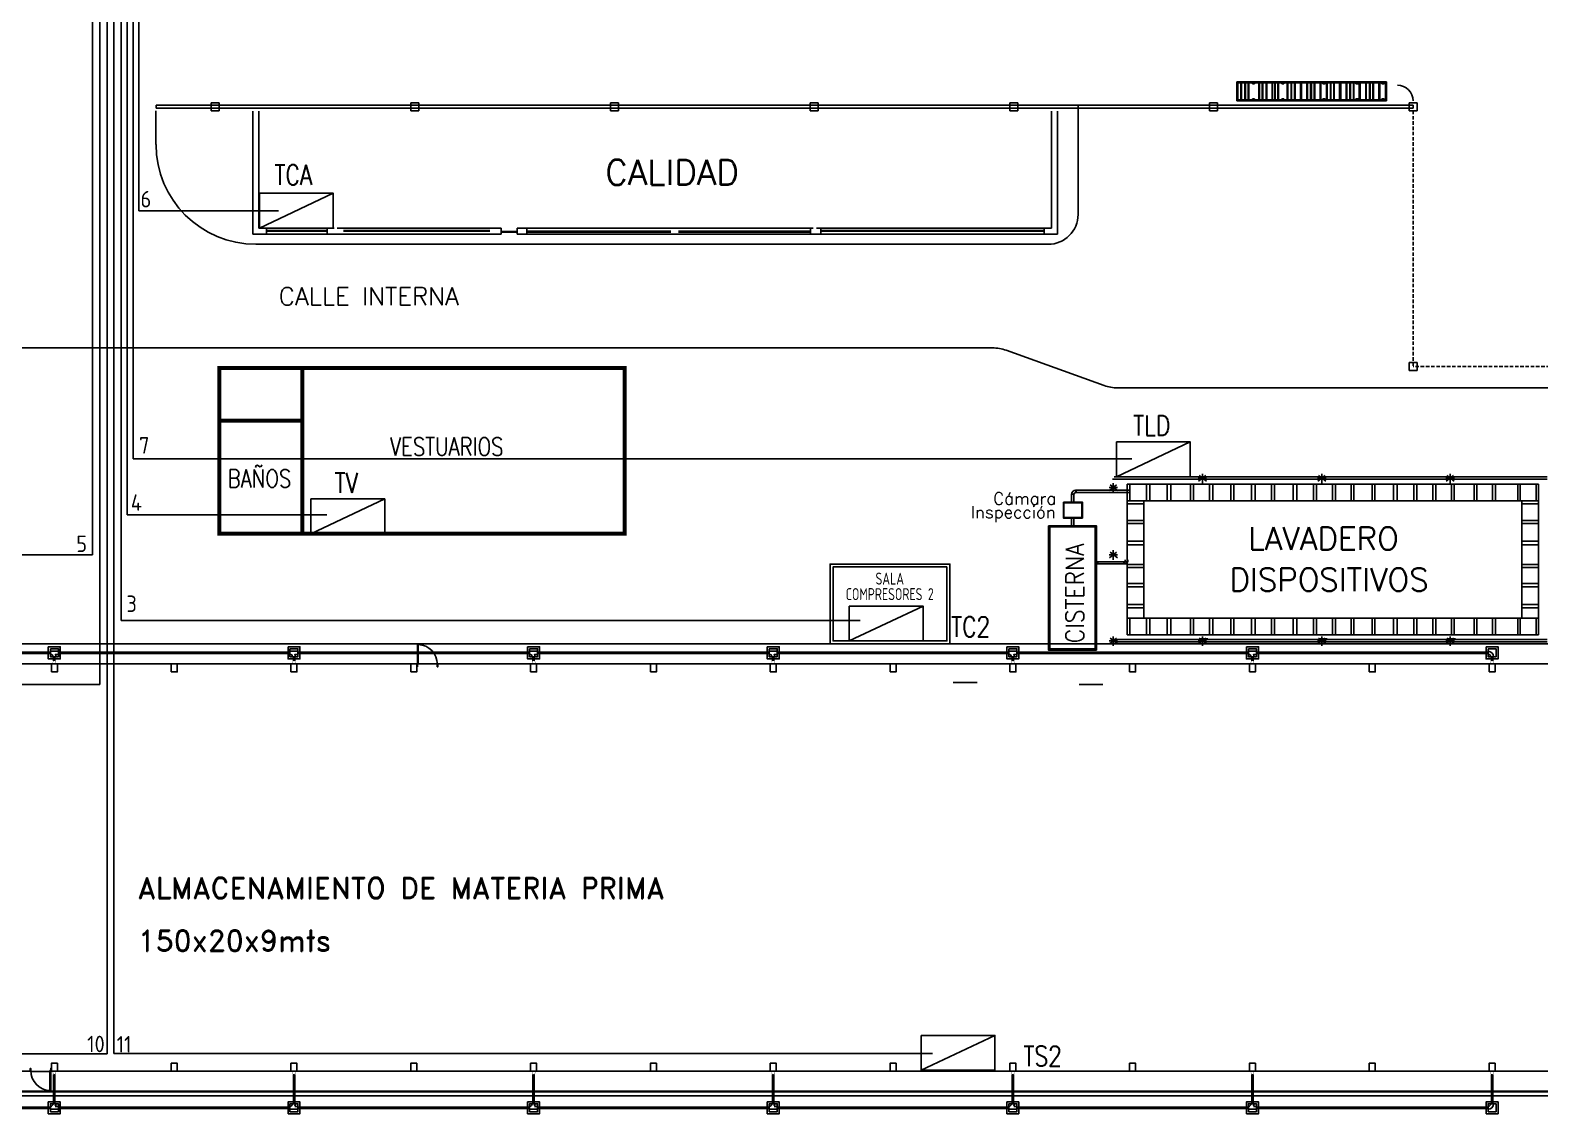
# Model space of a CAD drawing. Extents: x 522424 to 523018, y 277589 to 278009.
# Drawn here: x 522712.4 to 522820.4, y 277733 to 277810.6 of the extents above; entities that cross this region are included whole.
import ezdxf
from ezdxf.enums import TextEntityAlignment as Align

# ---------------------------------------------------------------- set-up
doc = ezdxf.new("R2010")
doc.units = 0
doc.linetypes.add('HIDDEN', pattern=[0.375, 0.25, -0.125])
doc.layers.get('0').update_dxf_attribs({"linetype": 'CONTINUOUS'})
for name, color, linetype in [('A-MUROS', 10, 'CONTINUOUS'), ('ELECTRICIDAD', 6, 'CONTINUOUS'), ('MAQUINAS', 1, 'CONTINUOUS'), ('TEXTO', 3, 'CONTINUOUS')]:
    doc.layers.add(name, color=color, linetype=linetype)
doc.styles.add('ESTILONOR', font='romand.shx')
doc.styles.add('ISO Proportional', font='isocp.shx')
doc.styles.add('MM-TITULO 200', font='romans.shx', dxfattribs={"width": 0.8, "height": 1000})
doc.styles.add('SIMPLEX', font='simplex')
doc.styles.get("Standard").update_dxf_attribs({"font": 'ISOCP'})

# ---------------------------------------------------------------- blocks, each defined once
blk = doc.blocks.new('COL')
at = {"linetype": 'Continuous'}
for p, q in [((200, 200), (-200, 200)), ((-200, 200), (-200, -200)), ((200, -200), (200, 200)), ((-200, -200), (200, -200))]:
    blk.add_line(p, q, dxfattribs=at)
blk = doc.blocks.new('pta-escape')
for p, q in [((1.03, 0.01), (0.07, 0.01)), ((1.06, -0.13), (1.06, 0))]:
    blk.add_line(p, q)
blk.add_lwpolyline([(0.03, -0.03), (0.07, -0.03), (0.07, 0.97), (0.03, 0.97)], close=True)
for points in [[(0, -0.13), (0, -0.14), (0.03, -0.14), (0.03, -0.04), (0.04, -0.04), (0.04, -0.03), (0.03, -0.03), (0.03, 0.01), (0, 0.01), (0, 0)], [(1.06, -0.13), (1.06, -0.14), (1.03, -0.14), (1.03, -0.04), (1.02, -0.04), (1.02, -0.03), (1.03, -0.03), (1.03, 0.01), (1.06, 0.01), (1.06, 0)]]:
    blk.add_lwpolyline(points)
blk.add_arc((0.03, -0.03), 1.001, 0, 87.70939)

msp = doc.modelspace()

# ---------------------------------------------------------------- linework, layer by layer
at = {"layer": 'A-MUROS', "linetype": 'Continuous'}
for p, q in [((522798.68, 277806.87), (522809.39, 277806.87)), ((522798.68, 277805.51), (522798.68, 277806.87)), ((522798.75, 277805.51), (522798.75, 277806.87)), ((522798.75, 277806.79), (522809.39, 277806.79)), ((522798.98, 277805.58), (522798.98, 277806.79)), ((522799.02, 277805.58), (522799.02, 277806.79)), ((522799.26, 277805.58), (522799.26, 277806.79)), ((522799.3, 277805.58), (522799.3, 277806.79)), ((522799.5, 277805.58), (522799.5, 277806.79)), ((522799.54, 277805.58), (522799.54, 277806.79)), ((522799.8, 277806.79), (522799.8, 277806.72)), ((522799.95, 277806.79), (522799.95, 277806.72)), ((522800.27, 277805.58), (522800.27, 277806.79)), ((522800.31, 277805.58), (522800.31, 277806.79)), ((522800.51, 277805.58), (522800.51, 277806.79)), ((522800.55, 277805.58), (522800.55, 277806.79)), ((522800.78, 277805.58), (522800.78, 277806.79)), ((522800.83, 277805.58), (522800.83, 277806.79)), ((522801.21, 277805.58), (522801.21, 277806.79)), ((522801.25, 277805.58), (522801.25, 277806.79)), ((522801.4, 277805.58), (522801.4, 277806.79)), ((522801.44, 277805.58), (522801.44, 277806.79)), ((522801.63, 277805.58), (522801.63, 277806.79)), ((522801.67, 277805.58), (522801.67, 277806.79)), ((522801.91, 277806.79), (522801.91, 277806.72)), ((522802.05, 277806.79), (522802.05, 277806.72)), ((522802.3, 277805.58), (522802.3, 277806.79)), ((522802.34, 277805.58), (522802.34, 277806.79)), ((522802.57, 277805.58), (522802.57, 277806.79)), ((522802.61, 277805.58), (522802.61, 277806.79)), ((522802.82, 277805.58), (522802.82, 277806.79)), ((522802.86, 277805.58), (522802.86, 277806.79)), ((522803.24, 277805.51), (522803.24, 277806.87)), ((522803.31, 277805.51), (522803.31, 277806.87)), ((522803.7, 277805.58), (522803.7, 277806.79)), ((522803.74, 277805.58), (522803.74, 277806.79)), ((522803.97, 277805.58), (522803.97, 277806.79)), ((522804.02, 277805.58), (522804.02, 277806.79)), ((522804.22, 277805.58), (522804.22, 277806.79)), ((522804.26, 277805.58), (522804.26, 277806.79)), ((522804.64, 277805.58), (522804.64, 277806.79)), ((522804.71, 277805.58), (522804.71, 277806.79)), ((522804.85, 277806.79), (522804.85, 277806.72)), ((522805, 277806.79), (522805, 277806.72)), ((522805.11, 277805.58), (522805.11, 277806.79)), ((522805.15, 277805.58), (522805.15, 277806.79)), ((522805.38, 277805.58), (522805.38, 277806.79)), ((522805.42, 277805.58), (522805.42, 277806.79)), ((522805.62, 277805.58), (522805.62, 277806.79)), ((522805.66, 277805.58), (522805.66, 277806.79)), ((522806.04, 277805.58), (522806.04, 277806.79)), ((522806.12, 277805.58), (522806.12, 277806.79)), ((522806.51, 277805.58), (522806.51, 277806.79)), ((522806.55, 277805.58), (522806.55, 277806.79)), ((522806.78, 277805.58), (522806.78, 277806.79)), ((522806.82, 277805.58), (522806.82, 277806.79)), ((522807.03, 277805.58), (522807.03, 277806.79)), ((522807.07, 277805.58), (522807.07, 277806.79)), ((522807.21, 277806.79), (522807.21, 277806.72)), ((522807.36, 277806.79), (522807.36, 277806.72)), ((522807.45, 277805.58), (522807.45, 277806.79)), ((522807.52, 277805.58), (522807.52, 277806.79)), ((522807.91, 277805.58), (522807.91, 277806.79)), ((522807.95, 277805.58), (522807.95, 277806.79)), ((522808.19, 277805.58), (522808.19, 277806.79)), ((522808.23, 277805.58), (522808.23, 277806.79)), ((522808.43, 277805.58), (522808.43, 277806.79)), ((522808.47, 277805.58), (522808.47, 277806.79)), ((522808.85, 277805.58), (522808.85, 277806.79)), ((522808.92, 277805.58), (522808.92, 277806.79)), ((522809.07, 277806.79), (522809.07, 277806.72)), ((522809.22, 277806.79), (522809.22, 277806.72)), ((522809.32, 277805.58), (522809.32, 277806.79)), ((522809.39, 277805.51), (522809.39, 277806.87)), ((522798.68, 277805.51), (522809.39, 277805.51)), ((522798.75, 277805.58), (522809.39, 277805.58)), ((522799.8, 277805.58), (522799.8, 277805.65)), ((522799.95, 277805.58), (522799.95, 277805.65)), ((522801.91, 277805.58), (522801.91, 277805.65)), ((522802.05, 277805.58), (522802.05, 277805.65)), ((522804.85, 277805.58), (522804.85, 277805.65)), ((522805, 277805.58), (522805, 277805.65)), ((522807.21, 277805.58), (522807.21, 277805.65)), ((522807.36, 277805.58), (522807.36, 277805.65)), ((522809.07, 277805.58), (522809.07, 277805.65)), ((522809.22, 277805.58), (522809.22, 277805.65)), ((522721.36, 277804.79), (522721.36, 277802.38)), ((522721.37, 277805.19), (522811.3, 277805.19)), ((522721.37, 277804.97), (522811.3, 277804.97)), ((522787.34, 277805.19), (522787.34, 277797.38)), ((522811.3, 277805.19), (522811.3, 277804.97)), ((522782.18, 277787.66), (522789.19, 277785.14)), ((522790.16, 277784.97), (522831.5, 277784.97)), ((522820.9, 277778.44), (522789.79, 277778.44)), ((522820.9, 277778.62), (522789.92, 277778.62)), ((522795.93, 277778.51), (522796.53, 277778.51)), ((522796.47, 277778.7), (522795.95, 277778.29)), ((522795.99, 277778.7), (522796.51, 277778.29)), ((522796.23, 277778.83), (522796.23, 277778.16)), ((522804.47, 277778.51), (522805.07, 277778.51)), ((522805.01, 277778.7), (522804.49, 277778.29)), ((522804.54, 277778.7), (522805.06, 277778.29)), ((522804.77, 277778.83), (522804.77, 277778.16)), ((522813.65, 277778.51), (522814.26, 277778.51)), ((522814.19, 277778.7), (522813.67, 277778.29)), ((522813.72, 277778.7), (522814.24, 277778.29)), ((522813.96, 277778.83), (522813.96, 277778.16)), ((522789.55, 277777.84), (522790.15, 277777.84)), ((522790.09, 277778.03), (522789.57, 277777.62)), ((522789.62, 277778.03), (522790.14, 277777.62)), ((522789.85, 277778.15), (522789.85, 277777.48)), ((522820.27, 277778.08), (522790.84, 277778.08)), ((522790.84, 277778.08), (522790.84, 277776.89)), ((522791.04, 277778.08), (522791.04, 277776.89)), ((522792.23, 277778.08), (522792.23, 277776.89)), ((522792.46, 277778.08), (522792.46, 277776.89)), ((522793.71, 277778.08), (522793.71, 277776.89)), ((522793.97, 277778.08), (522793.97, 277776.89)), ((522795.37, 277778.08), (522795.37, 277776.89)), ((522795.6, 277778.08), (522795.6, 277776.89)), ((522796.74, 277778.08), (522796.74, 277776.89)), ((522796.97, 277778.08), (522796.97, 277776.89)), ((522798.25, 277778.08), (522798.25, 277776.89)), ((522798.48, 277778.08), (522798.48, 277776.89)), ((522799.73, 277778.08), (522799.73, 277776.89)), ((522799.99, 277778.08), (522799.99, 277776.89)), ((522801.18, 277778.08), (522801.18, 277776.89)), ((522801.38, 277778.08), (522801.38, 277776.89)), ((522802.72, 277778.08), (522802.72, 277776.89)), ((522802.98, 277778.08), (522802.98, 277776.89)), ((522804.17, 277778.08), (522804.17, 277776.89)), ((522804.38, 277778.08), (522804.38, 277776.89)), ((522805.54, 277778.08), (522805.54, 277776.89)), ((522805.74, 277778.08), (522805.74, 277776.89)), ((522806.86, 277778.08), (522806.86, 277776.89)), ((522807.06, 277778.08), (522807.06, 277776.89)), ((522808.36, 277778.08), (522808.36, 277776.89)), ((522808.56, 277778.08), (522808.56, 277776.89)), ((522809.9, 277778.08), (522809.9, 277776.89)), ((522810.16, 277778.08), (522810.16, 277776.89)), ((522811.35, 277778.08), (522811.35, 277776.89)), ((522811.56, 277778.08), (522811.56, 277776.89)), ((522812.72, 277778.08), (522812.72, 277776.89)), ((522812.92, 277778.08), (522812.92, 277776.89)), ((522814.04, 277778.08), (522814.04, 277776.89)), ((522814.24, 277778.08), (522814.24, 277776.89)), ((522815.67, 277778.08), (522815.67, 277776.89)), ((522815.87, 277778.08), (522815.87, 277776.89)), ((522816.99, 277778.08), (522816.99, 277776.89)), ((522817.2, 277778.08), (522817.2, 277776.89)), ((522818.79, 277778.08), (522818.79, 277776.89)), ((522818.97, 277778.08), (522818.97, 277776.89)), ((522820.1, 277778.08), (522820.1, 277776.89)), ((522820.27, 277778.08), (522820.27, 277776.89)), ((522792.03, 277776.89), (522790.84, 277776.89)), ((522820.27, 277776.89), (522790.84, 277776.89)), ((522790.84, 277768.49), (522790.84, 277776.89)), ((522792.03, 277776.68), (522790.84, 277776.68)), ((522792.03, 277768.49), (522792.03, 277776.89)), ((522818.98, 277776.89), (522817.79, 277776.89)), ((522819.09, 277768.49), (522819.09, 277776.89)), ((522820.27, 277776.68), (522819.09, 277776.68)), ((522820.27, 277768.49), (522820.27, 277776.89)), ((522792.03, 277775.49), (522790.84, 277775.49)), ((522792.03, 277775.26), (522790.84, 277775.26)), ((522820.27, 277775.49), (522819.09, 277775.49)), ((522820.27, 277775.26), (522819.09, 277775.26)), ((522789.55, 277773.04), (522790.15, 277773.04)), ((522790.09, 277773.23), (522789.57, 277772.82)), ((522789.62, 277773.23), (522790.14, 277772.82)), ((522789.85, 277773.36), (522789.85, 277772.68)), ((522792.03, 277774.01), (522790.84, 277774.01)), ((522792.03, 277773.75), (522790.84, 277773.75)), ((522820.27, 277774.01), (522819.09, 277774.01)), ((522820.27, 277773.75), (522819.09, 277773.75)), ((522792.03, 277772.35), (522790.84, 277772.35)), ((522792.03, 277772.12), (522790.84, 277772.12)), ((522820.27, 277772.35), (522819.09, 277772.35)), ((522820.27, 277772.12), (522819.09, 277772.12)), ((522792.03, 277770.99), (522790.84, 277770.99)), ((522820.27, 277770.99), (522819.09, 277770.99)), ((522792.03, 277770.75), (522790.84, 277770.75)), ((522820.27, 277770.75), (522819.09, 277770.75)), ((522792.03, 277769.48), (522790.84, 277769.48)), ((522792.03, 277769.24), (522790.84, 277769.24)), ((522820.27, 277769.48), (522819.09, 277769.48)), ((522820.27, 277769.24), (522819.09, 277769.24)), ((522820.27, 277768.49), (522790.84, 277768.49)), ((522790.84, 277768.49), (522790.84, 277767.3)), ((522791.04, 277768.49), (522791.04, 277767.3)), ((522792.23, 277768.49), (522792.23, 277767.3)), ((522792.46, 277768.49), (522792.46, 277767.3)), ((522793.71, 277768.49), (522793.71, 277767.3)), ((522793.97, 277768.49), (522793.97, 277767.3)), ((522795.37, 277768.49), (522795.37, 277767.3)), ((522795.6, 277768.49), (522795.6, 277767.3)), ((522796.74, 277768.49), (522796.74, 277767.3)), ((522796.97, 277768.49), (522796.97, 277767.3)), ((522798.25, 277768.49), (522798.25, 277767.3)), ((522798.48, 277768.49), (522798.48, 277767.3)), ((522799.73, 277768.49), (522799.73, 277767.3)), ((522799.99, 277768.49), (522799.99, 277767.3)), ((522801.18, 277768.49), (522801.18, 277767.3)), ((522801.38, 277768.49), (522801.38, 277767.3)), ((522802.72, 277768.49), (522802.72, 277767.3)), ((522802.98, 277768.49), (522802.98, 277767.3)), ((522804.17, 277768.49), (522804.17, 277767.3)), ((522804.38, 277768.49), (522804.38, 277767.3)), ((522805.54, 277768.49), (522805.54, 277767.3)), ((522805.74, 277768.49), (522805.74, 277767.3)), ((522806.86, 277768.49), (522806.86, 277767.3)), ((522807.06, 277768.49), (522807.06, 277767.3)), ((522808.36, 277768.49), (522808.36, 277767.3)), ((522808.56, 277768.49), (522808.56, 277767.3)), ((522809.9, 277768.49), (522809.9, 277767.3)), ((522810.16, 277768.49), (522810.16, 277767.3)), ((522811.35, 277768.49), (522811.35, 277767.3)), ((522811.56, 277768.49), (522811.56, 277767.3)), ((522812.72, 277768.49), (522812.72, 277767.3)), ((522812.92, 277768.49), (522812.92, 277767.3)), ((522814.04, 277768.49), (522814.04, 277767.3)), ((522814.24, 277768.49), (522814.24, 277767.3)), ((522815.67, 277768.49), (522815.67, 277767.3)), ((522815.87, 277768.49), (522815.87, 277767.3)), ((522816.99, 277768.49), (522816.99, 277767.3)), ((522817.2, 277768.49), (522817.2, 277767.3)), ((522818.79, 277768.49), (522818.79, 277767.3)), ((522818.97, 277768.49), (522818.97, 277767.3)), ((522820.1, 277768.49), (522820.1, 277767.3)), ((522820.27, 277768.49), (522820.27, 277767.3)), ((522789.55, 277766.88), (522790.15, 277766.88)), ((522790.09, 277767.06), (522789.57, 277766.66)), ((522789.62, 277767.06), (522790.14, 277766.66)), ((522820.9, 277766.8), (522789.79, 277766.8)), ((522789.85, 277767.19), (522789.85, 277766.52)), ((522820.9, 277766.98), (522789.92, 277766.98)), ((522820.27, 277767.3), (522790.84, 277767.3)), ((522795.93, 277766.88), (522796.53, 277766.88)), ((522796.47, 277767.06), (522795.95, 277766.66)), ((522795.99, 277767.06), (522796.51, 277766.66)), ((522796, 277767.01), (522796.61, 277767.01)), ((522796.23, 277767.19), (522796.23, 277766.52)), ((522804.47, 277766.88), (522805.07, 277766.88)), ((522805.01, 277767.06), (522804.49, 277766.66)), ((522804.54, 277767.06), (522805.06, 277766.66)), ((522804.55, 277767.01), (522805.15, 277767.01)), ((522804.77, 277767.19), (522804.77, 277766.52)), ((522813.65, 277766.88), (522814.26, 277766.88)), ((522814.19, 277767.06), (522813.67, 277766.66)), ((522813.72, 277767.06), (522814.24, 277766.66)), ((522813.73, 277767.01), (522814.33, 277767.01)), ((522813.96, 277767.19), (522813.96, 277766.52))]:
    msp.add_line(p, q, dxfattribs=at)
at = {"layer": 'A-MUROS'}
for p, q in [((522728.29, 277795.97), (522728.29, 277804.76)), ((522728.72, 277796.4), (522728.72, 277804.76)), ((522785.43, 277796.4), (522785.43, 277804.76)), ((522785.86, 277795.97), (522785.86, 277804.76)), ((522746.06, 277795.97), (522728.29, 277795.97)), ((522734.11, 277796.4), (522728.72, 277796.4)), ((522729.27, 277796.4), (522729.27, 277795.97)), ((522733.62, 277796.23), (522729.27, 277796.23)), ((522733.62, 277796.19), (522729.27, 277796.19)), ((522733.62, 277796.4), (522733.62, 277795.97)), ((522746.06, 277796.4), (522734.32, 277796.4)), ((522745.24, 277796.23), (522734.77, 277796.23)), ((522745.24, 277796.19), (522734.77, 277796.19)), ((522746.06, 277796.4), (522746.06, 277795.97)), ((522746.12, 277796.16), (522746.12, 277796.1)), ((522747.18, 277796.16), (522746.12, 277796.16)), ((522746.12, 277796.1), (522747.18, 277796.1)), ((522747.18, 277796.1), (522747.18, 277796.16)), ((522768.18, 277796.4), (522747.21, 277796.4)), ((522747.21, 277796.4), (522747.21, 277795.97)), ((522768.18, 277795.97), (522747.21, 277795.97)), ((522747.89, 277796.4), (522747.89, 277795.97)), ((522747.89, 277796.19), (522758.19, 277796.19)), ((522747.89, 277796.1), (522758.19, 277796.1)), ((522758.75, 277796.19), (522768.18, 277796.19)), ((522758.75, 277796.1), (522768.18, 277796.1)), ((522768.39, 277796.4), (522768.18, 277796.4)), ((522768.18, 277796.4), (522768.18, 277795.97)), ((522785.86, 277795.97), (522768.18, 277795.97)), ((522785.43, 277796.4), (522768.61, 277796.4)), ((522768.93, 277796.4), (522768.93, 277795.97)), ((522768.93, 277796.23), (522784.91, 277796.23)), ((522768.93, 277796.19), (522784.91, 277796.19)), ((522784.91, 277796.4), (522784.91, 277795.97)), ((522728.51, 277795.24), (522785.19, 277795.24)), ((522781.21, 277787.83), (522675.79, 277787.83)), ((522786.87, 277777.36), (522786.87, 277776.75)), ((522786.87, 277777.36), (522787.03, 277777.36)), ((522787.03, 277777.36), (522787.03, 277776.75)), ((522790.96, 277777.65), (522787.15, 277777.65)), ((522790.96, 277777.49), (522787.15, 277777.49)), ((522787.16, 277777.49), (522787.16, 277777.65)), ((522787.19, 277777.49), (522787.19, 277777.65)), ((522786.87, 277775.7), (522786.87, 277775.03)), ((522787.03, 277775.7), (522787.03, 277775.03)), ((522790.8, 277772.54), (522788.55, 277772.54)), ((522790.8, 277772.38), (522788.55, 277772.38)), ((522788.71, 277772.38), (522788.71, 277772.54)), ((522788.74, 277772.38), (522788.74, 277772.54)), ((522790.61, 277772.38), (522790.61, 277772.54)), ((522790.64, 277772.38), (522790.64, 277772.54)), ((522790.71, 277772.51), (522790.71, 277772.68)), ((522790.78, 277772.38), (522790.78, 277772.54)), ((522790.8, 277772.38), (522790.8, 277772.54)), ((522790.85, 277772.51), (522790.85, 277772.68)), ((522790.88, 277772.51), (522790.88, 277772.68)), ((522714.38, 277766.13), (522713.81, 277766.13)), ((522714.38, 277765.91), (522714.16, 277765.91)), ((522731.52, 277766.13), (522730.95, 277766.13)), ((522731.52, 277765.91), (522731.3, 277765.91)), ((522748.66, 277766.13), (522748.09, 277766.13)), ((522748.66, 277765.91), (522748.44, 277765.91)), ((522765.81, 277766.13), (522765.24, 277766.13)), ((522765.81, 277765.91), (522765.59, 277765.91)), ((522782.95, 277766.13), (522782.38, 277766.13)), ((522782.95, 277765.91), (522782.73, 277765.91)), ((522800.09, 277766.13), (522799.52, 277766.13)), ((522800.09, 277765.91), (522799.87, 277765.91)), ((522827.06, 277734.66), (522624.98, 277734.66)), ((522827.06, 277734.62), (522625.02, 277734.62)), ((522827.06, 277734.33), (522625.31, 277734.33)), ((522714.38, 277733.37), (522713.81, 277733.37)), ((522714.38, 277733.58), (522714.16, 277733.58)), ((522731.52, 277733.37), (522730.95, 277733.37)), ((522731.52, 277733.58), (522731.3, 277733.58)), ((522748.66, 277733.37), (522748.09, 277733.37)), ((522748.66, 277733.58), (522748.44, 277733.58)), ((522765.81, 277733.37), (522765.24, 277733.37)), ((522765.81, 277733.58), (522765.59, 277733.58)), ((522782.95, 277733.37), (522782.38, 277733.37)), ((522782.95, 277733.58), (522782.73, 277733.58)), ((522800.09, 277733.37), (522799.52, 277733.37)), ((522800.09, 277733.58), (522799.87, 277733.58))]:
    msp.add_line(p, q, dxfattribs=at)
at = {"layer": 'A-MUROS', "linetype": 'HIDDEN'}
for p in [(522811.31, 277804.79), (522825.59, 277786.51)]:
    msp.add_line(p, (522811.31, 277786.51), dxfattribs=at)
at = {"layer": 'A-MUROS', "const_width": 0.286}
msp.add_lwpolyline([(522754.9, 277774.54), (522754.9, 277786.4), (522725.9, 277786.4), (522725.9, 277774.54)], close=True, dxfattribs=at)
at = {"layer": 'A-MUROS'}
for points, const_width in [([(522731.83, 277786.4), (522731.83, 277774.54)], 0.286), ([(522731.83, 277782.62), (522725.9, 277782.62)], 0.286), ([(522713.81, 277766.02), (522697.38, 277766.02)], 0.214), ([(522714.09, 277765.44), (522714.09, 277765.74)], 0.214), ([(522730.95, 277766.02), (522714.38, 277766.02)], 0.214), ([(522731.24, 277765.44), (522731.24, 277765.74)], 0.214), ([(522748.09, 277766.02), (522731.52, 277766.02)], 0.214), ([(522748.38, 277765.44), (522748.38, 277765.74)], 0.214), ([(522765.24, 277766.02), (522748.66, 277766.02)], 0.214), ([(522765.52, 277765.44), (522765.52, 277765.74)], 0.214), ([(522782.38, 277766.02), (522765.81, 277766.02)], 0.214), ([(522782.66, 277765.44), (522782.66, 277765.74)], 0.214), ([(522799.52, 277766.02), (522782.95, 277766.02)], 0.214), ([(522799.81, 277765.44), (522799.81, 277765.74)], 0.214), ([(522816.66, 277766.02), (522800.09, 277766.02)], 0.214), ([(522816.95, 277765.44), (522816.95, 277765.74)], 0.214), ([(522714.09, 277735.87), (522714.09, 277733.76)], 0.214), ([(522731.24, 277735.87), (522731.24, 277733.76)], 0.214), ([(522748.38, 277735.87), (522748.38, 277733.76)], 0.214), ([(522765.52, 277735.87), (522765.52, 277733.76)], 0.214), ([(522782.66, 277735.87), (522782.66, 277733.76)], 0.214), ([(522799.81, 277735.87), (522799.81, 277733.76)], 0.214), ([(522816.95, 277735.87), (522816.95, 277733.76)], 0.214), ([(522713.81, 277733.48), (522697.24, 277733.48)], 0.214), ([(522730.95, 277733.48), (522714.38, 277733.48)], 0.214), ([(522748.09, 277733.48), (522731.52, 277733.48)], 0.214), ([(522765.24, 277733.48), (522748.66, 277733.48)], 0.214), ([(522782.38, 277733.48), (522765.81, 277733.48)], 0.214), ([(522799.52, 277733.48), (522782.95, 277733.48)], 0.214), ([(522816.66, 277733.48), (522800.09, 277733.48)], 0.214)]:
    msp.add_lwpolyline(points, dxfattribs=dict(at, const_width=const_width))
at = {"layer": 'A-MUROS', "linetype": 'Continuous'}
for points in [[(522786.28, 277776.8), (522787.64, 277776.8), (522787.64, 277775.66), (522786.28, 277775.66)], [(522786.31, 277776.75), (522787.6, 277776.75), (522787.6, 277775.7), (522786.31, 277775.7)], [(522785.21, 277775.11), (522788.64, 277775.11), (522788.64, 277766.22), (522785.21, 277766.22)], [(522785.25, 277775.07), (522788.59, 277775.07), (522788.59, 277766.26), (522785.25, 277766.26)], [(522785.3, 277775.03), (522788.55, 277775.03), (522788.55, 277766.3), (522785.3, 277766.3)]]:
    msp.add_lwpolyline(points, close=True, dxfattribs=at)
at = {"layer": 'A-MUROS'}
for points in [[(522778.16, 277766.66), (522769.59, 277766.66), (522769.59, 277772.37), (522778.16, 277772.37)], [(522777.95, 277772.16), (522777.95, 277766.87), (522769.81, 277766.87), (522769.81, 277772.16)], [(522609.59, 277766.66), (522827.16, 277766.66), (522827.16, 277734.66), (522609.59, 277734.66)], [(522713.66, 277766.45), (522714.52, 277766.45), (522714.52, 277765.59), (522713.66, 277765.59)], [(522713.81, 277766.31), (522714.38, 277766.31), (522714.38, 277765.74), (522713.81, 277765.74)], [(522730.81, 277766.45), (522731.66, 277766.45), (522731.66, 277765.59), (522730.81, 277765.59)], [(522730.95, 277766.31), (522731.52, 277766.31), (522731.52, 277765.74), (522730.95, 277765.74)], [(522747.95, 277766.45), (522748.81, 277766.45), (522748.81, 277765.59), (522747.95, 277765.59)], [(522748.09, 277766.31), (522748.66, 277766.31), (522748.66, 277765.74), (522748.09, 277765.74)], [(522765.09, 277766.45), (522765.95, 277766.45), (522765.95, 277765.59), (522765.09, 277765.59)], [(522765.24, 277766.31), (522765.81, 277766.31), (522765.81, 277765.74), (522765.24, 277765.74)], [(522782.24, 277766.45), (522783.09, 277766.45), (522783.09, 277765.59), (522782.24, 277765.59)], [(522782.38, 277766.31), (522782.95, 277766.31), (522782.95, 277765.74), (522782.38, 277765.74)], [(522799.38, 277766.45), (522800.24, 277766.45), (522800.24, 277765.59), (522799.38, 277765.59)], [(522799.52, 277766.31), (522800.09, 277766.31), (522800.09, 277765.74), (522799.52, 277765.74)], [(522816.52, 277766.45), (522817.38, 277766.45), (522817.38, 277765.59), (522816.52, 277765.59)], [(522816.66, 277766.31), (522817.24, 277766.31), (522817.24, 277765.74), (522816.66, 277765.74)], [(522713.88, 277764.66), (522714.31, 277764.66), (522714.31, 277765.23), (522713.88, 277765.23)], [(522722.45, 277764.66), (522722.88, 277764.66), (522722.88, 277765.23), (522722.45, 277765.23)], [(522731.02, 277764.66), (522731.45, 277764.66), (522731.45, 277765.23), (522731.02, 277765.23)], [(522739.59, 277764.66), (522740.02, 277764.66), (522740.02, 277765.23), (522739.59, 277765.23)], [(522748.16, 277764.66), (522748.59, 277764.66), (522748.59, 277765.23), (522748.16, 277765.23)], [(522756.74, 277764.66), (522757.16, 277764.66), (522757.16, 277765.23), (522756.74, 277765.23)], [(522765.31, 277764.66), (522765.74, 277764.66), (522765.74, 277765.23), (522765.31, 277765.23)], [(522773.88, 277764.66), (522774.31, 277764.66), (522774.31, 277765.23), (522773.88, 277765.23)], [(522782.45, 277764.66), (522782.88, 277764.66), (522782.88, 277765.23), (522782.45, 277765.23)], [(522791.02, 277764.66), (522791.45, 277764.66), (522791.45, 277765.23), (522791.02, 277765.23)], [(522799.59, 277764.66), (522800.02, 277764.66), (522800.02, 277765.23), (522799.59, 277765.23)], [(522808.16, 277764.66), (522808.59, 277764.66), (522808.59, 277765.23), (522808.16, 277765.23)], [(522816.74, 277764.66), (522817.16, 277764.66), (522817.16, 277765.23), (522816.74, 277765.23)], [(522713.88, 277736.09), (522714.31, 277736.09), (522714.31, 277736.66), (522713.88, 277736.66)], [(522722.45, 277736.09), (522722.88, 277736.09), (522722.88, 277736.66), (522722.45, 277736.66)], [(522731.02, 277736.09), (522731.45, 277736.09), (522731.45, 277736.66), (522731.02, 277736.66)], [(522739.59, 277736.09), (522740.02, 277736.09), (522740.02, 277736.66), (522739.59, 277736.66)], [(522748.16, 277736.09), (522748.59, 277736.09), (522748.59, 277736.66), (522748.16, 277736.66)], [(522756.74, 277736.09), (522757.16, 277736.09), (522757.16, 277736.66), (522756.74, 277736.66)], [(522765.31, 277736.09), (522765.74, 277736.09), (522765.74, 277736.66), (522765.31, 277736.66)], [(522773.88, 277736.09), (522774.31, 277736.09), (522774.31, 277736.66), (522773.88, 277736.66)], [(522782.45, 277736.09), (522782.88, 277736.09), (522782.88, 277736.66), (522782.45, 277736.66)], [(522791.02, 277736.09), (522791.45, 277736.09), (522791.45, 277736.66), (522791.02, 277736.66)], [(522799.59, 277736.09), (522800.02, 277736.09), (522800.02, 277736.66), (522799.59, 277736.66)], [(522808.16, 277736.09), (522808.59, 277736.09), (522808.59, 277736.66), (522808.16, 277736.66)], [(522816.74, 277736.09), (522817.16, 277736.09), (522817.16, 277736.66), (522816.74, 277736.66)], [(522713.66, 277733.05), (522714.52, 277733.05), (522714.52, 277733.9), (522713.66, 277733.9)], [(522713.81, 277733.19), (522714.38, 277733.19), (522714.38, 277733.76), (522713.81, 277733.76)], [(522730.81, 277733.05), (522731.66, 277733.05), (522731.66, 277733.9), (522730.81, 277733.9)], [(522730.95, 277733.19), (522731.52, 277733.19), (522731.52, 277733.76), (522730.95, 277733.76)], [(522747.95, 277733.05), (522748.81, 277733.05), (522748.81, 277733.9), (522747.95, 277733.9)], [(522748.09, 277733.19), (522748.66, 277733.19), (522748.66, 277733.76), (522748.09, 277733.76)], [(522765.09, 277733.05), (522765.95, 277733.05), (522765.95, 277733.9), (522765.09, 277733.9)], [(522765.24, 277733.19), (522765.81, 277733.19), (522765.81, 277733.76), (522765.24, 277733.76)], [(522782.24, 277733.05), (522783.09, 277733.05), (522783.09, 277733.9), (522782.24, 277733.9)], [(522782.38, 277733.19), (522782.95, 277733.19), (522782.95, 277733.76), (522782.38, 277733.76)], [(522799.38, 277733.05), (522800.24, 277733.05), (522800.24, 277733.9), (522799.38, 277733.9)], [(522799.52, 277733.19), (522800.09, 277733.19), (522800.09, 277733.76), (522799.52, 277733.76)], [(522816.52, 277733.05), (522817.38, 277733.05), (522817.38, 277733.9), (522816.52, 277733.9)], [(522816.66, 277733.19), (522817.24, 277733.19), (522817.24, 277733.76), (522816.66, 277733.76)]]:
    msp.add_lwpolyline(points, close=True, dxfattribs=at)
at = {"layer": 'A-MUROS', "const_width": 0.0214}
for points in [[(522714.2, 277765.34, -1), (522713.99, 277765.34, -1)], [(522731.34, 277765.34, -1), (522731.13, 277765.34, -1)], [(522748.49, 277765.34, -1), (522748.27, 277765.34, -1)], [(522765.63, 277765.34, -1), (522765.41, 277765.34, -1)], [(522782.77, 277765.34, -1), (522782.56, 277765.34, -1)], [(522799.91, 277765.34, -1), (522799.7, 277765.34, -1)], [(522817.06, 277765.34, -1), (522816.84, 277765.34, -1)], [(522714.2, 277735.98, 1), (522713.99, 277735.98, 1)], [(522731.34, 277735.98, 1), (522731.13, 277735.98, 1)], [(522748.49, 277735.98, 1), (522748.27, 277735.98, 1)], [(522765.63, 277735.98, 1), (522765.41, 277735.98, 1)], [(522782.77, 277735.98, 1), (522782.56, 277735.98, 1)], [(522799.91, 277735.98, 1), (522799.7, 277735.98, 1)], [(522817.06, 277735.98, 1), (522816.84, 277735.98, 1)]]:
    msp.add_lwpolyline(points, format="xyb", close=True, dxfattribs=at)
at = {"layer": 'A-MUROS'}
for points in [[(522713.88, 277765.23), (522705.74, 277765.23)], [(522722.45, 277765.23), (522714.31, 277765.23)], [(522731.02, 277765.23), (522722.88, 277765.23)], [(522739.59, 277765.23), (522731.45, 277765.23)], [(522748.16, 277765.23), (522741.54, 277765.23)], [(522756.74, 277765.23), (522748.59, 277765.23)], [(522765.31, 277765.23), (522757.16, 277765.23)], [(522773.88, 277765.23), (522765.74, 277765.23)], [(522782.45, 277765.23), (522774.31, 277765.23)], [(522791.02, 277765.23), (522782.88, 277765.23)], [(522799.59, 277765.23), (522791.45, 277765.23)], [(522808.16, 277765.23), (522800.02, 277765.23)], [(522816.74, 277765.23), (522808.59, 277765.23)], [(522825.31, 277765.23), (522817.16, 277765.23)], [(522712.36, 277736.09), (522705.74, 277736.09)], [(522722.45, 277736.09), (522714.31, 277736.09)], [(522731.02, 277736.09), (522722.88, 277736.09)], [(522739.59, 277736.09), (522731.45, 277736.09)], [(522748.16, 277736.09), (522740.02, 277736.09)], [(522756.74, 277736.09), (522748.59, 277736.09)], [(522765.31, 277736.09), (522757.16, 277736.09)], [(522773.88, 277736.09), (522765.74, 277736.09)], [(522782.45, 277736.09), (522774.31, 277736.09)], [(522791.02, 277736.09), (522782.88, 277736.09)], [(522799.59, 277736.09), (522791.45, 277736.09)], [(522808.16, 277736.09), (522800.02, 277736.09)], [(522816.74, 277736.09), (522808.59, 277736.09)], [(522825.31, 277736.09), (522817.16, 277736.09)]]:
    msp.add_lwpolyline(points, dxfattribs=at)
at = {"layer": 'A-MUROS', "linetype": 'Continuous'}
for centre, radius, start, end in [((522810.18, 277805.49), 1.13, 0.1654, 90), ((522728.51, 277802.38), 7.14, 180, 270), ((522785.19, 277797.38), 2.14, 270, 0), ((522781.21, 277784.97), 2.86, 70.2201, 90), ((522790.16, 277787.83), 2.86, 250.2201, 270)]:
    msp.add_arc(centre, radius, start, end, dxfattribs=at)
at = {"layer": 'A-MUROS'}
for centre, radius, start, end in [((522787.16, 277777.36), 0.292, 90, 180), ((522787.16, 277777.36), 0.129, 90, 180), ((522713.81, 277765.74), 0.179, 0, 90), ((522713.81, 277765.74), 0.393, 0, 27.0357), ((522730.95, 277765.74), 0.179, 0, 90), ((522730.95, 277765.74), 0.393, 0, 27.0357), ((522748.09, 277765.74), 0.179, 0, 90), ((522748.09, 277765.74), 0.393, 0, 27.0357), ((522765.24, 277765.74), 0.179, 0, 90), ((522765.24, 277765.74), 0.393, 0, 27.0357), ((522782.38, 277765.74), 0.179, 0, 90), ((522782.38, 277765.74), 0.393, 0, 27.0357), ((522799.52, 277765.74), 0.179, 0, 90), ((522799.52, 277765.74), 0.393, 0, 27.0357), ((522816.66, 277765.74), 0.393, 0, 90), ((522816.66, 277765.74), 0.179, 0, 90), ((522713.81, 277733.76), 0.179, 270, 0), ((522713.81, 277733.76), 0.393, 332.9643, 0), ((522730.95, 277733.76), 0.179, 270, 0), ((522730.95, 277733.76), 0.393, 332.9643, 0), ((522748.09, 277733.76), 0.179, 270, 0), ((522748.09, 277733.76), 0.393, 332.9643, 0), ((522765.24, 277733.76), 0.179, 270, 0), ((522765.24, 277733.76), 0.393, 332.9643, 0), ((522782.38, 277733.76), 0.179, 270, 0), ((522782.38, 277733.76), 0.393, 332.9643, 0), ((522799.52, 277733.76), 0.179, 270, 0), ((522799.52, 277733.76), 0.393, 332.9643, 0), ((522816.66, 277733.76), 0.179, 270, 0), ((522816.66, 277733.76), 0.393, 270, 0)]:
    msp.add_arc(centre, radius, start, end, dxfattribs=at)
at = {"layer": 'ELECTRICIDAD'}
for p, q in [((522728.77, 277796.4), (522734.05, 277798.89)), ((522790.08, 277778.62), (522795.36, 277781.11)), ((522732.45, 277774.54), (522737.73, 277777.03)), ((522770.96, 277766.87), (522776.24, 277769.36)), ((522776.1, 277736.17), (522781.38, 277738.65))]:
    msp.add_line(p, q, dxfattribs=at)
for points in [[(522728.77, 277798.89), (522734.05, 277798.89), (522734.05, 277796.4), (522728.77, 277796.4)], [(522790.08, 277781.11), (522795.36, 277781.11), (522795.36, 277778.62), (522790.08, 277778.62)], [(522732.45, 277777.03), (522737.73, 277777.03), (522737.73, 277774.54), (522732.45, 277774.54)], [(522770.96, 277769.36), (522776.24, 277769.36), (522776.24, 277766.87), (522770.96, 277766.87)], [(522776.1, 277738.65), (522781.38, 277738.65), (522781.38, 277736.17), (522776.1, 277736.17)]]:
    msp.add_lwpolyline(points, close=True, dxfattribs=at)
at = {"layer": 'MAQUINAS', "color": 1, "linetype": 'Continuous'}
for p, q in [((522799.8, 277806.72), (522799.95, 277806.72)), ((522802.05, 277806.72), (522801.91, 277806.72)), ((522805, 277806.72), (522804.85, 277806.72)), ((522807.36, 277806.72), (522807.21, 277806.72)), ((522809.22, 277806.72), (522809.07, 277806.72)), ((522799.8, 277805.65), (522799.95, 277805.65)), ((522802.05, 277805.65), (522801.91, 277805.65)), ((522805, 277805.65), (522804.85, 277805.65)), ((522807.36, 277805.65), (522807.21, 277805.65)), ((522809.22, 277805.65), (522809.07, 277805.65)), ((522721.37, 277805.19), (522721.37, 277804.97)), ((522811.3, 277805.19), (522811.3, 277804.97))]:
    msp.add_line(p, q, dxfattribs=at)
at = {"layer": 'MAQUINAS', "color": 1}
for p, q in [((522778.4, 277763.89), (522780.11, 277763.89)), ((522789.11, 277763.75), (522787.4, 277763.75))]:
    msp.add_line(p, q, dxfattribs=at)
at = {"layer": 'TEXTO', "linetype": 'ByBlock'}
for p, q in [((522716.82, 277901.62), (522716.82, 277773.04)), ((522717.86, 277901.62), (522717.86, 277737.33)), ((522718.88, 277901.62), (522718.88, 277768.34)), ((522719.74, 277901.62), (522719.74, 277779.9)), ((522719.74, 277779.9), (522791.17, 277779.9)), ((522716.82, 277773.04), (522682.53, 277773.04)), ((522718.88, 277768.34), (522771.74, 277768.34)), ((522717.86, 277737.33), (522633.57, 277737.33))]:
    msp.add_line(p, q, dxfattribs=at)
at = {"layer": 'TEXTO', "color": 215, "linetype": 'ByBlock', "true_color": 0xa953a0}
for p, q in [((522717.34, 277901.62), (522717.34, 277763.76)), ((522717.34, 277763.76), (522667.34, 277763.76))]:
    msp.add_line(p, q, dxfattribs=at)
at = {"layer": 'TEXTO', "color": 152, "linetype": 'ByBlock', "true_color": 0x2776bb}
for p, q in [((522718.34, 277901.63), (522718.34, 277737.35)), ((522718.34, 277737.35), (522776.91, 277737.35))]:
    msp.add_line(p, q, dxfattribs=at)
at = {"layer": 'TEXTO', "color": 11, "linetype": 'ByBlock', "true_color": 0xf27172}
for p, q in [((522719.29, 277901.62), (522719.29, 277775.9)), ((522719.29, 277775.9), (522733.58, 277775.9))]:
    msp.add_line(p, q, dxfattribs=at)
at = {"layer": 'TEXTO', "color": 6, "linetype": 'ByBlock'}
for p, q in [((522720.13, 277901.92), (522720.13, 277797.63)), ((522720.13, 277797.63), (522730.13, 277797.63))]:
    msp.add_line(p, q, dxfattribs=at)

# ---------------------------------------------------------------- block references
at = {"layer": 'A-MUROS', "linetype": 'Continuous', "yscale": 0.001428571428571429, "zscale": 0.001428571428571429}
for p, xscale in [((522725.59, 277805.08), 0.001428571428571429), ((522739.88, 277805.08), 0.001428571428571429), ((522754.16, 277805.08), 0.001428571428571429), ((522768.45, 277805.08), 0.001428571428571429), ((522782.74, 277805.08), 0.001428571428571429), ((522797.02, 277805.08), 0.001428571428571429), ((522811.31, 277805.08), 0.001428571428571429), ((522811.31, 277786.51), -0.001428571428571429)]:
    msp.add_blockref('COL', p, dxfattribs=dict(at, xscale=xscale))
at = {"layer": 'A-MUROS', "xscale": 1.428571428571429, "yscale": 1.428571428571429, "zscale": 1.428571428571429}
msp.add_blockref('pta-escape', (522740.02, 277765.23), dxfattribs=at)
at = {"layer": 'A-MUROS', "xscale": 1.428571428571429, "yscale": 1.428571428571429, "zscale": 1.428571428571429, "rotation": 180}
msp.add_blockref('pta-escape', (522713.88, 277736.09), dxfattribs=at)

# ---------------------------------------------------------------- texts
at = {"layer": 'A-MUROS', "linetype": 'Continuous', "style": 'SIMPLEX'}
for s, p in [('Cámara ', (522781.26, 277776.62)), ('Inspección', (522779.66, 277775.65))]:
    msp.add_text(s, height=0.869, dxfattribs=at).set_placement(p)
at = {"layer": 'TEXTO', "color": 1, "linetype": 'Continuous', "style": 'SIMPLEX'}
for s, height, p in [('CALIDAD', 1.8, (522753.5, 277800.39)), ('CALLE INTERNA', 1.2857, (522730.15, 277791.52))]:
    msp.add_text(s, height=height, dxfattribs=at).set_placement(p, align=Align.MIDDLE_LEFT)
at = {"layer": 'TEXTO', "color": 6, "linetype": 'ByBlock', "style": 'ISO Proportional'}
msp.add_text('6', height=1.18, dxfattribs=at).set_placement((522720.26, 277797.88))
at = {"layer": 'TEXTO', "color": 3, "linetype": 'ByBlock', "style": 'ISO Proportional'}
for s, height, p in [('7', 1.18, (522720.15, 277780.27)), ('5', 1.18, (522715.66, 277773.23)), ('3', 1.18, (522719.25, 277768.94)), ('10', 1.178, (522716.44, 277737.45))]:
    msp.add_text(s, height=height, dxfattribs=at).set_placement(p)
at = {"layer": 'TEXTO', "linetype": 'Continuous', "style": 'SIMPLEX', "width": 0.8}
for s, p in [('VESTUARIOS', (522738.11, 277780.77)), ('BAÑOS', (522726.5, 277778.49))]:
    msp.add_text(s, height=1.286, dxfattribs=at).set_placement(p, align=Align.MIDDLE_LEFT)
at = {"layer": 'TEXTO', "color": 11, "linetype": 'ByBlock', "true_color": 0xf27172, "style": 'ISO Proportional'}
msp.add_text('4', height=1.18, dxfattribs=at).set_placement((522719.56, 277776.18))
at = {"layer": 'TEXTO', "color": 1, "linetype": 'Continuous', "style": 'SIMPLEX'}
for s, height, p in [('LAVADERO', 1.631, (522799.5, 277773.38)), ('DISPOSITIVOS', 1.6308, (522798.16, 277770.44))]:
    msp.add_text(s, height=height, dxfattribs=at).set_placement(p)
at = {"layer": 'TEXTO', "color": 1, "linetype": 'Continuous', "style": 'SIMPLEX', "width": 0.88}
msp.add_text('CISTERNA', height=1.305, rotation=90, dxfattribs=at).set_placement((522787.75, 277766.71))
at = {"layer": 'TEXTO', "width": 0.8}
for s, height, p in [('SALA', 0.857, (522773.86, 277770.9)), ('COMPRESORES 2', 0.8571, (522773.86, 277769.79))]:
    msp.add_text(s, height=height, dxfattribs=at).set_placement(p, align=Align.CENTER)
at = {"layer": 'TEXTO', "style": 'ESTILONOR'}
for s, p in [('ALMACENAMIENTO DE MATERIA PRIMA', (522720.06, 277748.44)), ('150x20x9mts', (522720.06, 277744.68))]:
    msp.add_text(s, height=1.5, dxfattribs=at).set_placement(p)
at = {"layer": 'TEXTO', "color": 152, "linetype": 'ByBlock', "true_color": 0x2776bb, "style": 'ISO Proportional'}
msp.add_text('11', height=1.178, dxfattribs=at).set_placement((522718.55, 277737.43))
at = {"layer": 'TEXTO', "char_height": 1.429, "attachment_point": 1, "style": 'MM-TITULO 200'}
for s, insert in [('\\pxqc;TCA', (522726.9, 277800.92)), ('\\pxqc;TLD', (522788.31, 277783)), ('\\pxqc;TV', (522730.69, 277778.89)), ('\\pxqc;TC2', (522775.36, 277768.6)), ('\\pxqc;TS2', (522780.51, 277737.89))]:
    msp.add_mtext_dynamic_manual_height_columns(s, width=8.5714, gutter_width=7.14, heights=[0], dxfattribs=dict(at, insert=insert))

doc.saveas('drawing.dxf')
